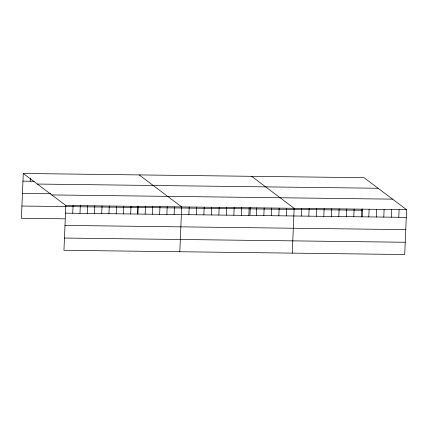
<?xml version="1.0" encoding="UTF-8"?>
<svg xmlns="http://www.w3.org/2000/svg" width="428" height="428" viewBox="0 0 428 428"><rect width="100%" height="100%" fill="white"/><g stroke="black" fill="none" stroke-linecap="round" stroke-linejoin="round"><path stroke-width="0.64" d="M23.278 173.479L65.826 205.494L63.949 250.305L404.722 254.521L406.6 209.704L364.051 177.695L23.278 173.479L21.4 218.296L64.847 218.831M30.201 181.237L30.335 178.043M72.744 213.246L73.065 205.579M79.988 213.337L80.309 205.67M87.226 213.422L87.547 205.761M94.47 213.513L94.791 205.852M101.709 213.604L102.035 205.938M108.953 213.695L109.274 206.029M116.197 213.781L116.518 206.119M123.435 213.872L123.756 206.21M130.679 213.963L131 206.296M137.522 213.599L137.832 206.205M137.918 214.054L138.239 206.387M145.162 214.139L145.483 206.478M152.4 214.23L152.721 206.564M159.644 214.321L159.965 206.654M166.883 214.407L167.204 206.745M174.126 214.498L174.447 206.836M179.808 251.739L181.691 206.922L139.143 174.913M188.866 214.679L189.187 207.018M196.361 214.776L196.682 207.109M203.856 214.867L204.177 207.2M211.357 214.958L211.678 207.296M218.852 215.054L219.173 207.387M226.348 215.145L226.669 207.478M233.849 215.236L234.169 207.575M241.344 215.327L241.665 207.666M248.839 215.423L249.16 207.757M249.973 214.99L250.284 207.596M256.34 215.514L256.661 207.853M263.835 215.605L264.156 207.944M271.331 215.701L271.652 208.035M278.831 215.792L279.152 208.131M286.327 215.883L286.648 208.222M292.265 253.13L294.143 208.313L251.6 176.304M301.323 216.07L301.644 208.409M308.818 216.161L309.139 208.5M316.313 216.258L316.634 208.591M323.809 216.349L324.135 208.682M331.309 216.44L331.63 208.778M338.805 216.536L339.126 208.869M346.3 216.627L346.621 208.96M353.801 216.718L354.122 209.057M361.296 216.814L361.617 209.148M362.43 216.381L362.741 208.987M368.792 216.905L369.113 209.239M376.292 216.996L376.613 209.335M383.788 217.092L384.109 209.426M391.283 217.183L391.604 209.517M398.784 217.274L399.105 209.613M22.957 181.146L34.149 181.285M37.316 184.045L378.095 188.256M22.443 193.403L50.75 193.756M51.783 194.927L392.562 199.143M65.826 205.494L406.6 209.704M21.914 206.034L362.687 210.25M65.505 213.155L406.279 217.371M64.992 225.417L405.765 229.627M64.462 238.048L405.236 242.259"/></g></svg>
